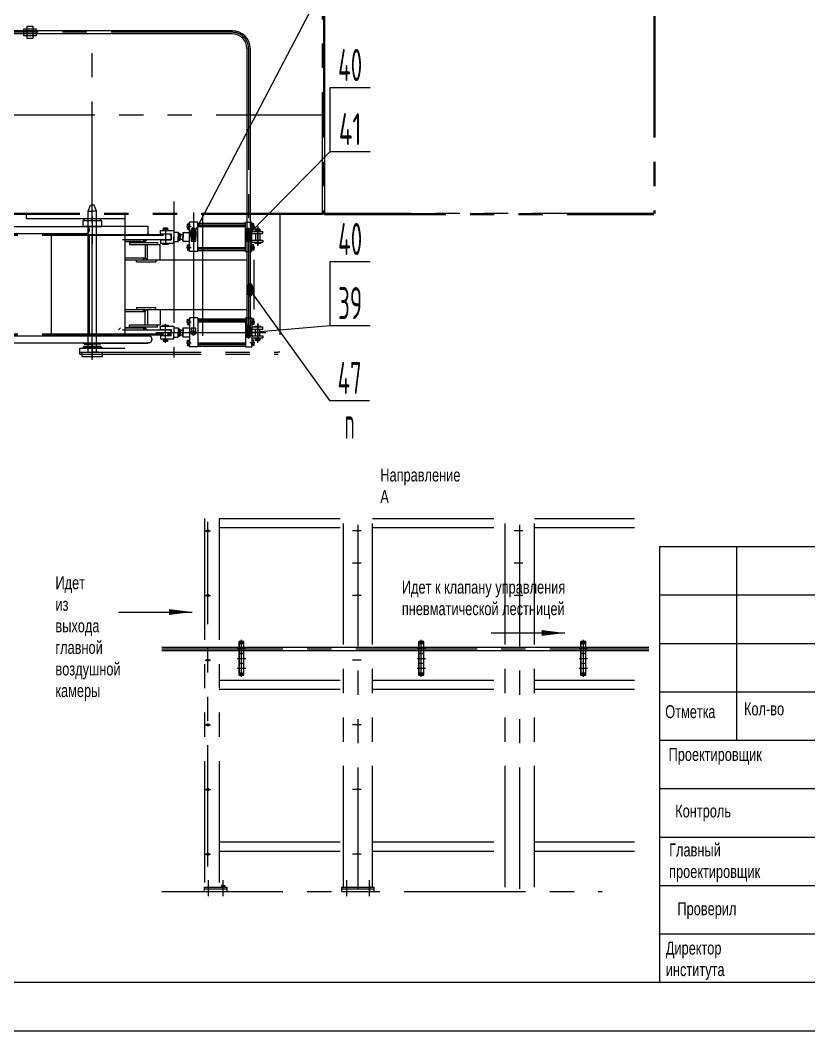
# Model space of a CAD drawing. Header units: millimetres. Extents: x 0 to 25200, y 0 to 17820.
# Drawn here: x 10156 to 15032, y 0 to 6249 of the extents above; entities that cross this region are included whole.
import ezdxf
from ezdxf.enums import TextEntityAlignment as Align

# ---------------------------------------------------------------- set-up
doc = ezdxf.new("R2010")
doc.units = ezdxf.units.MM
doc.header["$LTSCALE"] = 600
doc.linetypes.add('G', pattern=[2, 1.25, -0.25, 0.25, -0.25])
doc.linetypes.add('K', pattern=[2.5, 1.25, -0.25, 0.25, -0.25, 0.25, -0.25])
for name, color, linetype in [('01', 7, 'Continuous'), ('02', 1, 'Continuous'), ('05', 4, 'G'), ('07', 6, 'K'), ('11', 3, 'Continuous'), ('THICK', 7, 'Continuous')]:
    doc.layers.add(name, color=color, linetype=linetype)
doc.styles.get("Standard").update_dxf_attribs({"font": 'isocp', "width": 0.707, "bigfont": 'intecad.shx'})

# ---------------------------------------------------------------- blocks, each defined once
blk = doc.blocks.new('*U589')
at = {"layer": '01'}
blk.add_lwpolyline([(25, 5), (415, 5)], dxfattribs=at)
at = {"layer": '02'}
blk.add_lwpolyline([(0, 0), (420, 0)], dxfattribs=at)

msp = doc.modelspace()

# ---------------------------------------------------------------- hatches: boundary and pattern name
at = {"layer": '07', "linetype": 'K'}
h = msp.add_hatch(color=6, dxfattribs=at)
h.paths.add_polyline_path([(10538.726, 4924.751), (10544.726, 4930.751), (10544.726, 4924.751)])
h.paths.add_polyline_path([(10544.726, 4924.751), (10544.726, 4930.751), (10550.726, 4924.751)])
h = msp.add_hatch(color=6, dxfattribs=at)
h.paths.add_polyline_path([(10938.726, 4924.751), (10944.726, 4930.751), (10944.726, 4924.751)])
h.paths.add_polyline_path([(10944.726, 4924.751), (10944.726, 4930.751), (10950.726, 4924.751)])
for points in [[(11083.646, 4918.751), (11089.646, 4918.751), (11089.646, 4912.751)], [(11083.646, 4308.751), (11089.646, 4308.751), (11089.646, 4314.751)]]:
    msp.add_hatch(color=6, dxfattribs=at).paths.add_polyline_path(points)
h = msp.add_hatch(color=6, dxfattribs=at)
h.paths.add_polyline_path([(10538.726, 4302.751), (10544.726, 4296.751), (10544.726, 4302.751)])
h.paths.add_polyline_path([(10544.726, 4302.751), (10544.726, 4296.751), (10550.726, 4302.751)])
h = msp.add_hatch(color=6, dxfattribs=at)
h.paths.add_polyline_path([(10938.726, 4302.751), (10944.726, 4296.751), (10944.726, 4302.751)])
h.paths.add_polyline_path([(10944.726, 4302.751), (10944.726, 4296.751), (10950.726, 4302.751)])

# ---------------------------------------------------------------- linework, layer by layer
at = {"layer": '01'}
for p, q in [((11468.065, 6184.094), (8650.726, 6184.094)), ((11468.065, 6164.094), (8650.726, 6164.094)), ((11558.065, 4882.006), (11558.065, 4345.496)), ((11578.065, 4882.006), (11578.065, 4345.496))]:
    msp.add_line(p, q, dxfattribs=at)
at = {"layer": '01', "color": 7, "linetype": 'Continuous'}
for p, q in [((11558.065, 6074.094), (11558.065, 4936.496)), ((11578.065, 6074.094), (11578.065, 4936.496)), ((11203.646, 4819.251), (11203.646, 4999.251)), ((11253.646, 4999.251), (11203.646, 4999.251)), ((11253.646, 4819.251), (11253.646, 4999.251)), ((11549.552, 4999.251), (11587.552, 4999.251)), ((11549.552, 4819.251), (11549.552, 4999.251)), ((11587.552, 4819.251), (11587.552, 4999.251)), ((11163.646, 4936.751), (11161.646, 4934.751)), ((11163.646, 4936.751), (11163.646, 4909.251)), ((11163.646, 4936.751), (11203.646, 4936.751)), ((11184.291, 4974.251), (11212.922, 4974.251)), ((11190.646, 4990.726), (11203.646, 4990.726)), ((11190.646, 4974.251), (11190.646, 4990.726)), ((11190.646, 4984.251), (11203.646, 4984.251)), ((11190.646, 4974.251), (11190.646, 4957.776)), ((11190.646, 4964.251), (11203.646, 4964.251)), ((11190.646, 4957.776), (11203.646, 4957.776)), ((11203.646, 4990.726), (11203.646, 4974.251)), ((11203.646, 4957.776), (11203.646, 4974.251)), ((11253.646, 4994.251), (11549.552, 4994.251)), ((11253.646, 4984.251), (11549.552, 4984.251)), ((11253.646, 4979.251), (11549.552, 4979.251)), ((11253.646, 4974.251), (11549.552, 4974.251)), ((11606.907, 4974.251), (11578.276, 4974.251)), ((11600.552, 4990.726), (11587.552, 4990.726)), ((11587.552, 4990.726), (11587.552, 4974.251)), ((11600.552, 4984.251), (11587.552, 4984.251)), ((11587.552, 4957.776), (11587.552, 4974.251)), ((11600.552, 4964.251), (11587.552, 4964.251)), ((11600.552, 4957.776), (11587.552, 4957.776)), ((11587.552, 4943.043), (11655.552, 4943.043)), ((11600.552, 4974.251), (11600.552, 4990.726)), ((11600.552, 4974.251), (11600.552, 4957.776)), ((11607.545, 4945.757), (11641.56, 4945.757)), ((11607.545, 4945.757), (11607.545, 4943.043)), ((11607.545, 4943.043), (11607.545, 4945.757)), ((11613.852, 4958.236), (11611.852, 4956.236)), ((11611.852, 4956.236), (11637.252, 4956.236)), ((11611.852, 4956.236), (11611.852, 4945.757)), ((11611.852, 4945.757), (11611.852, 4956.236)), ((11613.852, 4958.236), (11635.252, 4958.236)), ((11615.957, 4950.518), (11631.438, 4950.518)), ((11624.552, 4972.502), (11624.552, 4856.98)), ((11624.552, 4854.651), (11624.552, 4964.058)), ((11635.252, 4958.236), (11637.252, 4956.236)), ((11637.252, 4956.236), (11637.252, 4945.757)), ((11637.252, 4945.757), (11637.252, 4956.236)), ((11641.56, 4943.043), (11641.56, 4945.757)), ((11641.56, 4945.757), (11641.56, 4943.043)), ((11655.552, 4929.251), (11655.552, 4943.043)), ((11146.646, 4927.251), (11146.646, 4909.251)), ((11146.646, 4924.251), (11161.646, 4924.251)), ((11146.646, 4891.251), (11146.646, 4909.251)), ((11146.646, 4894.251), (11161.646, 4894.251)), ((11161.646, 4934.751), (11161.646, 4909.251)), ((11161.646, 4883.751), (11161.646, 4909.251)), ((11163.646, 4881.751), (11161.646, 4883.751)), ((11163.646, 4881.751), (11163.646, 4909.251)), ((11163.646, 4881.751), (11203.646, 4881.751)), ((11212.524, 4936.496), (11241.324, 4936.496)), ((11212.524, 4909.251), (11212.524, 4936.496)), ((11212.524, 4909.251), (11212.524, 4882.006)), ((11212.524, 4882.006), (11241.324, 4882.006)), ((11226.98, 4928.405), (11226.98, 4885.894)), ((11226.98, 4928.405), (11226.98, 4885.894)), ((11241.324, 4936.496), (11241.324, 4909.251)), ((11241.324, 4882.006), (11241.324, 4909.251)), ((11553.665, 4909.251), (11553.665, 4936.496)), ((11553.665, 4936.496), (11582.465, 4936.496)), ((11553.665, 4909.251), (11553.665, 4882.006)), ((11553.665, 4882.006), (11582.465, 4882.006)), ((11568.065, 4928.405), (11568.065, 4885.894)), ((11582.465, 4936.496), (11582.465, 4909.251)), ((11582.465, 4882.006), (11582.465, 4909.251)), ((11587.552, 4929.251), (11655.552, 4929.251)), ((11587.552, 4889.251), (11655.552, 4889.251)), ((11587.552, 4875.459), (11655.552, 4875.459)), ((11606.018, 4875.459), (11606.018, 4870.854)), ((11611.852, 4929.251), (11611.852, 4889.251)), ((11637.252, 4929.251), (11637.252, 4889.251)), ((11643.087, 4875.459), (11643.087, 4870.854)), ((11655.552, 4889.251), (11655.552, 4875.459)), ((11184.291, 4844.251), (11212.922, 4844.251)), ((11190.646, 4860.726), (11203.646, 4860.726)), ((11190.646, 4844.251), (11190.646, 4860.726)), ((11190.646, 4854.251), (11203.646, 4854.251)), ((11190.646, 4844.251), (11190.646, 4827.776)), ((11190.646, 4834.251), (11203.646, 4834.251)), ((11190.646, 4827.776), (11203.646, 4827.776)), ((11203.646, 4860.726), (11203.646, 4844.251)), ((11203.646, 4827.776), (11203.646, 4844.251)), ((11253.646, 4819.251), (11203.646, 4819.251)), ((11253.646, 4844.251), (11549.552, 4844.251)), ((11253.646, 4839.251), (11549.552, 4839.251)), ((11253.646, 4834.251), (11549.552, 4834.251)), ((11253.646, 4824.251), (11549.552, 4824.251)), ((11549.552, 4819.251), (11587.552, 4819.251)), ((11606.907, 4844.251), (11578.276, 4844.251)), ((11600.552, 4860.726), (11587.552, 4860.726)), ((11587.552, 4860.726), (11587.552, 4844.251)), ((11600.552, 4854.251), (11587.552, 4854.251)), ((11587.552, 4827.776), (11587.552, 4844.251)), ((11600.552, 4834.251), (11587.552, 4834.251)), ((11600.552, 4827.776), (11587.552, 4827.776)), ((11600.552, 4844.251), (11600.552, 4860.726)), ((11600.552, 4844.251), (11600.552, 4827.776)), ((11606.018, 4870.854), (11643.087, 4870.854)), ((11184.291, 4383.251), (11212.922, 4383.251)), ((11190.646, 4383.251), (11190.646, 4399.726)), ((11190.646, 4399.726), (11203.646, 4399.726)), ((11190.646, 4393.251), (11203.646, 4393.251)), ((11190.646, 4383.251), (11190.646, 4366.776)), ((11203.646, 4408.251), (11203.646, 4228.251)), ((11253.646, 4408.251), (11203.646, 4408.251)), ((11203.646, 4399.726), (11203.646, 4383.251)), ((11203.646, 4366.776), (11203.646, 4383.251)), ((11253.646, 4408.251), (11253.646, 4228.251)), ((11253.646, 4403.251), (11549.552, 4403.251)), ((11253.646, 4393.251), (11549.552, 4393.251)), ((11253.646, 4388.251), (11549.552, 4388.251)), ((11253.646, 4383.251), (11549.552, 4383.251)), ((11549.552, 4408.251), (11587.552, 4408.251)), ((11549.552, 4408.251), (11549.552, 4228.251)), ((11606.907, 4383.251), (11578.276, 4383.251)), ((11587.552, 4408.251), (11587.552, 4228.251)), ((11587.552, 4399.726), (11587.552, 4383.251)), ((11600.552, 4399.726), (11587.552, 4399.726)), ((11600.552, 4393.251), (11587.552, 4393.251)), ((11587.552, 4366.776), (11587.552, 4383.251)), ((11600.552, 4383.251), (11600.552, 4399.726)), ((11600.552, 4383.251), (11600.552, 4366.776)), ((11146.646, 4336.251), (11146.646, 4318.251)), ((11146.646, 4333.251), (11161.646, 4333.251)), ((11146.646, 4300.251), (11146.646, 4318.251)), ((11163.646, 4345.751), (11161.646, 4343.751)), ((11161.646, 4343.751), (11161.646, 4318.251)), ((11161.646, 4292.751), (11161.646, 4318.251)), ((11163.646, 4345.751), (11163.646, 4318.251)), ((11163.646, 4345.751), (11203.646, 4345.751)), ((11163.646, 4290.751), (11163.646, 4318.251)), ((11190.646, 4373.251), (11203.646, 4373.251)), ((11190.646, 4366.776), (11203.646, 4366.776)), ((11212.524, 4345.496), (11212.524, 4318.251)), ((11241.324, 4345.496), (11212.524, 4345.496)), ((11226.98, 4299.097), (11226.98, 4341.608)), ((11226.98, 4299.097), (11226.98, 4341.608)), ((11241.324, 4318.251), (11241.324, 4345.496)), ((11582.465, 4345.496), (11553.665, 4345.496)), ((11553.665, 4345.496), (11553.665, 4318.251)), ((11568.065, 4299.097), (11568.065, 4341.608)), ((11582.465, 4318.251), (11582.465, 4345.496)), ((11600.552, 4373.251), (11587.552, 4373.251)), ((11600.552, 4366.776), (11587.552, 4366.776)), ((11587.552, 4352.043), (11655.552, 4352.043)), ((11587.552, 4338.251), (11655.552, 4338.251)), ((11606.018, 4356.648), (11643.087, 4356.648)), ((11606.018, 4352.043), (11606.018, 4356.648)), ((11611.852, 4298.251), (11611.852, 4338.251)), ((11624.552, 4372.85), (11624.552, 4263.443)), ((11624.552, 4255), (11624.552, 4370.522)), ((11637.252, 4298.251), (11637.252, 4338.251)), ((11643.087, 4352.043), (11643.087, 4356.648)), ((11655.552, 4338.251), (11655.552, 4352.043)), ((11146.646, 4303.251), (11161.646, 4303.251)), ((11163.646, 4290.751), (11161.646, 4292.751)), ((11163.646, 4290.751), (11203.646, 4290.751)), ((11184.291, 4253.251), (11212.922, 4253.251)), ((11190.646, 4253.251), (11190.646, 4269.726)), ((11190.646, 4269.726), (11203.646, 4269.726)), ((11190.646, 4263.251), (11203.646, 4263.251)), ((11190.646, 4253.251), (11190.646, 4236.776)), ((11203.646, 4269.726), (11203.646, 4253.251)), ((11203.646, 4236.776), (11203.646, 4253.251)), ((11253.646, 4253.251), (11549.552, 4253.251)), ((11606.907, 4253.251), (11578.276, 4253.251)), ((11587.552, 4298.251), (11655.552, 4298.251)), ((11587.552, 4284.459), (11655.552, 4284.459)), ((11600.552, 4269.726), (11587.552, 4269.726)), ((11587.552, 4269.726), (11587.552, 4253.251)), ((11600.552, 4263.251), (11587.552, 4263.251)), ((11587.552, 4236.776), (11587.552, 4253.251)), ((11600.552, 4253.251), (11600.552, 4269.726)), ((11600.552, 4253.251), (11600.552, 4236.776)), ((11607.545, 4284.459), (11607.545, 4281.745)), ((11607.545, 4281.745), (11607.545, 4284.459)), ((11607.545, 4281.745), (11641.56, 4281.745)), ((11611.852, 4281.745), (11611.852, 4271.265)), ((11611.852, 4271.265), (11611.852, 4281.745)), ((11611.852, 4271.265), (11637.252, 4271.265)), ((11613.852, 4269.265), (11611.852, 4271.265)), ((11613.852, 4269.265), (11635.252, 4269.265)), ((11615.957, 4276.983), (11631.438, 4276.983)), ((11635.252, 4269.265), (11637.252, 4271.265)), ((11637.252, 4281.745), (11637.252, 4271.265)), ((11637.252, 4271.265), (11637.252, 4281.745)), ((11641.56, 4281.745), (11641.56, 4284.459)), ((11641.56, 4284.459), (11641.56, 4281.745)), ((11655.552, 4298.251), (11655.552, 4284.459)), ((11190.646, 4243.251), (11203.646, 4243.251)), ((11190.646, 4236.776), (11203.646, 4236.776)), ((11253.646, 4228.251), (11203.646, 4228.251)), ((11253.646, 4248.251), (11549.552, 4248.251)), ((11253.646, 4243.251), (11549.552, 4243.251)), ((11253.646, 4233.251), (11549.552, 4233.251)), ((11549.552, 4228.251), (11587.552, 4228.251)), ((11600.552, 4243.251), (11587.552, 4243.251)), ((11600.552, 4236.776), (11587.552, 4236.776)), ((11509.102, 2198.127), (11509.102, 2406.746)), ((11539.102, 2406.746), (11509.102, 2406.746)), ((11509.102, 2391.746), (11509.102, 2334.746)), ((11539.102, 2391.746), (11509.102, 2391.746)), ((11517.102, 2391.746), (11517.102, 2406.746)), ((11524.102, 2188.441), (11524.102, 2417.822)), ((11531.102, 2391.746), (11531.102, 2406.746)), ((11539.102, 2198.127), (11539.102, 2406.746)), ((11539.102, 2334.746), (11539.102, 2391.746)), ((12620.863, 2198.127), (12620.863, 2406.746)), ((12650.863, 2406.746), (12620.863, 2406.746)), ((12620.863, 2391.746), (12620.863, 2334.746)), ((12650.863, 2391.746), (12620.863, 2391.746)), ((12628.863, 2391.746), (12628.863, 2406.746)), ((12635.863, 2188.441), (12635.863, 2417.822)), ((12642.863, 2391.746), (12642.863, 2406.746)), ((12650.863, 2198.127), (12650.863, 2406.746)), ((12650.863, 2334.746), (12650.863, 2391.746)), ((13653.134, 2406.746), (13623.134, 2406.746)), ((13623.134, 2198.127), (13623.134, 2406.746)), ((13653.134, 2391.746), (13623.134, 2391.746)), ((13623.134, 2391.746), (13623.134, 2334.746)), ((13631.134, 2391.746), (13631.134, 2406.746)), ((13638.134, 2188.441), (13638.134, 2417.822)), ((13645.134, 2391.746), (13645.134, 2406.746)), ((13653.134, 2198.127), (13653.134, 2406.746)), ((13653.134, 2334.746), (13653.134, 2391.746)), ((11030.816, 2371.627), (14042.885, 2371.627)), ((11030.816, 2351.627), (14042.885, 2351.627)), ((11509.102, 2334.746), (11539.102, 2334.746)), ((11539.102, 2330.127), (11509.102, 2330.127)), ((11509.102, 2330.127), (11509.102, 2273.127)), ((11539.102, 2273.127), (11539.102, 2330.127)), ((12620.863, 2334.746), (12650.863, 2334.746)), ((12650.863, 2330.127), (12620.863, 2330.127)), ((12620.863, 2330.127), (12620.863, 2273.127)), ((12650.863, 2273.127), (12650.863, 2330.127)), ((13623.134, 2334.746), (13653.134, 2334.746)), ((13623.134, 2330.127), (13623.134, 2273.127)), ((13653.134, 2330.127), (13623.134, 2330.127)), ((13653.134, 2273.127), (13653.134, 2330.127)), ((11509.102, 2273.127), (11539.102, 2273.127)), ((11509.102, 2270.127), (11509.102, 2213.127)), ((11539.102, 2270.127), (11509.102, 2270.127)), ((11539.102, 2213.127), (11539.102, 2270.127)), ((12620.863, 2273.127), (12650.863, 2273.127)), ((12620.863, 2270.127), (12620.863, 2213.127)), ((12650.863, 2270.127), (12620.863, 2270.127)), ((12650.863, 2213.127), (12650.863, 2270.127)), ((13623.134, 2273.127), (13653.134, 2273.127)), ((13653.134, 2270.127), (13623.134, 2270.127)), ((13623.134, 2270.127), (13623.134, 2213.127)), ((13653.134, 2213.127), (13653.134, 2270.127)), ((11509.102, 2213.127), (11539.102, 2213.127)), ((11509.102, 2198.127), (11539.102, 2198.127)), ((11517.102, 2198.127), (11517.102, 2213.127)), ((11531.102, 2198.127), (11531.102, 2213.127)), ((12620.863, 2213.127), (12650.863, 2213.127)), ((12620.863, 2198.127), (12650.863, 2198.127)), ((12628.863, 2198.127), (12628.863, 2213.127)), ((12642.863, 2198.127), (12642.863, 2213.127)), ((13623.134, 2213.127), (13653.134, 2213.127)), ((13623.134, 2198.127), (13653.134, 2198.127)), ((13631.134, 2198.127), (13631.134, 2213.127)), ((13645.134, 2198.127), (13645.134, 2213.127))]:
    msp.add_line(p, q, dxfattribs=at)
at = {"layer": '01'}
for points in [[(10177.711, 6196.097), (10254.144, 6196.097), (10254.144, 6152.091), (10177.711, 6152.091)], [(10199.734, 6211.629), (10234.712, 6211.629), (10234.712, 6136.559), (10199.734, 6136.559)]]:
    msp.add_lwpolyline(points, close=True, dxfattribs=at)
at = {"layer": '01', "color": 7, "linetype": 'Continuous'}
for points in [[(11212.524, 4326.565), (11212.524, 4309.937), (11226.924, 4301.623), (11241.324, 4309.937), (11241.324, 4326.565)], [(11553.665, 4326.565), (11553.665, 4309.937), (11568.065, 4301.623), (11582.465, 4309.937), (11582.465, 4326.565)]]:
    msp.add_lwpolyline(points, dxfattribs=at)
for centre, radius in [((11624.552, 4950.518), 3.791), ((11226.924, 4909.251), 14.4), ((11226.98, 4909.251), 11.015), ((11226.98, 4909.251), 11.015), ((11568.065, 4909.251), 14.4), ((11568.065, 4909.251), 11.015), ((11226.98, 4318.251), 11.015), ((11226.98, 4318.251), 11.015), ((11568.065, 4318.251), 11.015), ((11624.552, 4276.983), 3.791)]:
    msp.add_circle(centre, radius, dxfattribs=at)
at = {"layer": '01'}
for radius in [110, 90]:
    msp.add_arc((11468.065, 6074.094), radius, 0, 90, dxfattribs=at)
at = {"layer": '01', "color": 7, "linetype": 'Continuous'}
for centre, start, end in [((11226.924, 4909.251), 0, 180), ((11568.065, 4909.251), 0, 180), ((11226.924, 4318.251), 180, 0), ((11568.065, 4318.251), 180, 0)]:
    msp.add_arc(centre, 14.4, start, end, dxfattribs=at)
at = {"layer": '02'}
for p, q in [((11226.924, 4923.651), (12072.206, 6540.161)), ((12072.206, 5436.716), (12072.206, 5832.696)), ((12072.206, 5832.696), (12320.206, 5832.696)), ((11564.436, 4919.651), (12072.206, 5436.716)), ((12072.206, 5436.716), (12320.206, 5436.716)), ((12072.206, 4360.76), (12072.206, 4756.74)), ((12072.206, 4756.74), (12320.206, 4756.74)), ((11578.065, 4577.481), (12068.899, 3897.579)), ((11568.065, 4318.251), (12072.206, 4360.76)), ((12072.206, 4360.76), (12320.206, 4360.76)), ((12068.899, 3897.579), (12316.899, 3897.579)), ((10763.103, 2589.395), (11219.103, 2589.395)), ((13067.577, 2459.786), (13523.577, 2459.786))]:
    msp.add_line(p, q, dxfattribs=at)
for points in [[(11075.103, 2589.395, 36, 0, 0), (11219.103, 2589.395, 0, 0, 0)], [(13379.577, 2459.786, 36, 0, 0), (13523.577, 2459.786, 0, 0, 0)]]:
    msp.add_lwpolyline(points, format="xyseb", dxfattribs=at)
at = {"layer": '05', "color": 4, "linetype": 'G'}
for p, q in [((11468.065, 6174.094), (3622.185, 6174.094)), ((11568.065, 6074.094), (11568.065, 4936.496)), ((11568.065, 4895.628), (11568.065, 4331.873)), ((11030.816, 2361.627), (14042.885, 2361.627)), ((11498.204, 2363.246), (11550.565, 2363.246)), ((12609.966, 2363.246), (12662.327, 2363.246)), ((13612.236, 2363.246), (13664.597, 2363.246)), ((11498.204, 2301.627), (11550.565, 2301.627)), ((12609.966, 2301.627), (12662.327, 2301.627)), ((13612.236, 2301.627), (13664.597, 2301.627)), ((11498.204, 2241.627), (11550.565, 2241.627)), ((12609.966, 2241.627), (12662.327, 2241.627)), ((13612.236, 2241.627), (13664.597, 2241.627))]:
    msp.add_line(p, q, dxfattribs=at)
msp.add_arc((11468.065, 6074.094), 100, 0, 90, dxfattribs=at)
at = {"layer": '07', "color": 6, "linetype": 'K'}
for p, q in [((12025.65, 5054.186), (12025.65, 6273.186)), ((12031.65, 6273.186), (12031.65, 5054.186)), ((12031.65, 6273.186), (12031.65, 5054.186)), ((12037.65, 6273.186), (12037.65, 5054.186)), ((14073.65, 6273.186), (14073.65, 5054.186)), ((14079.65, 6273.186), (14079.65, 5054.186)), ((10600.15, 4996.055), (10600.15, 6097.809)), ((8367.65, 5663.686), (12025.65, 5663.686)), ((12037.65, 5663.186), (12037.65, 5054.186)), ((11106.424, 5127.029), (11106.424, 4163.588)), ((10576.326, 5067.264), (10590.157, 5105.264)), ((10576.326, 5067.264), (10601.726, 5067.264)), ((10576.326, 4974.751), (10576.326, 5067.264)), ((10590.157, 5105.264), (10601.726, 5105.264)), ((10601.726, 4170.173), (10601.726, 5117.303)), ((10613.296, 5105.264), (10601.726, 5105.264)), ((10627.126, 5067.264), (10601.726, 5067.264)), ((10627.126, 5067.264), (10613.296, 5105.264)), ((10627.126, 4974.751), (10627.126, 5067.264)), ((12025.65, 5054.186), (8367.65, 5054.186)), ((12025.65, 5048.186), (8367.65, 5048.186)), ((10195.072, 5023.186), (10195.072, 5048.186)), ((10195.072, 5023.186), (10803.65, 5023.186)), ((10544.726, 5010.186), (10557.726, 5023.186)), ((10544.726, 5010.186), (10658.726, 5010.186)), ((10544.726, 4972.186), (10544.726, 5010.186)), ((10557.726, 5023.186), (10645.726, 5023.186)), ((10601.726, 5036.658), (10601.726, 4960.702)), ((10601.726, 5027.473), (10601.726, 4863.391)), ((10658.726, 5010.186), (10645.726, 5023.186)), ((10658.726, 5010.186), (10658.726, 4972.186)), ((10803.65, 5054.186), (10803.65, 4196.213)), ((11226.924, 5059.264), (11226.924, 4207.264)), ((11282.653, 5048.186), (11282.653, 4196.213)), ((11761.655, 5054.186), (11761.655, 4196.736)), ((12031.65, 5054.186), (12025.65, 5054.186)), ((12025.65, 5048.186), (12025.65, 5054.186)), ((12037.65, 5048.186), (12031.65, 5054.186)), ((12037.65, 5054.186), (14073.65, 5054.186)), ((14073.65, 5054.186), (12037.65, 5054.186)), ((12037.65, 5054.186), (12037.65, 5048.186)), ((12037.65, 5048.186), (14073.65, 5048.186)), ((7092.103, 4973.051), (10544.726, 4973.051)), ((10544.726, 4974.751), (10944.726, 4974.751)), ((10544.726, 4974.751), (10544.726, 4973.051)), ((10544.726, 4973.051), (10563.62, 4973.051)), ((10658.726, 4972.186), (10544.726, 4972.186)), ((10576.326, 4244.751), (10576.326, 4974.751)), ((10627.126, 4244.751), (10627.126, 4974.751)), ((10944.726, 4974.751), (10944.726, 4930.751)), ((11023.193, 4949.039), (11105.523, 4949.039)), ((11023.193, 4928.251), (11023.193, 4949.039)), ((11037.638, 4949.039), (11037.638, 4951.753)), ((11037.638, 4951.753), (11037.638, 4949.039)), ((11037.638, 4951.753), (11071.653, 4951.753)), ((11043.946, 4964.233), (11041.946, 4962.233)), ((11041.946, 4951.753), (11041.946, 4962.233)), ((11041.946, 4962.233), (11041.946, 4951.753)), ((11041.946, 4962.233), (11067.346, 4962.233)), ((11043.946, 4964.233), (11065.346, 4964.233)), ((11046.05, 4956.515), (11061.531, 4956.515)), ((11054.646, 4942.478), (11054.646, 4865.737)), ((11065.346, 4964.233), (11067.346, 4962.233)), ((11067.346, 4951.753), (11067.346, 4962.233)), ((11067.346, 4962.233), (11067.346, 4951.753)), ((11071.653, 4951.753), (11071.653, 4949.039)), ((11071.653, 4949.039), (11071.653, 4951.753)), ((11105.523, 4949.039), (11105.523, 4909.251)), ((11105.523, 4937.942), (11133.396, 4937.942)), ((11133.396, 4937.942), (11133.396, 4909.251)), ((7092.103, 4930.751), (10455.481, 4930.751)), ((7292.19, 4924.751), (11089.646, 4924.751)), ((7292.19, 4918.751), (11089.646, 4918.751)), ((10349.872, 4308.751), (10349.872, 4918.751)), ((10416.812, 4930.751), (10416.812, 4924.751)), ((10455.481, 4930.751), (10544.726, 4930.751)), ((10538.226, 4930.751), (10538.226, 4924.751)), ((10538.226, 4924.751), (10665.226, 4924.751)), ((10544.726, 4930.751), (10538.726, 4924.751)), ((10544.726, 4930.751), (10563.62, 4930.751)), ((10544.726, 4930.751), (10550.726, 4924.751)), ((10544.726, 4930.751), (10544.726, 4924.751)), ((10584.77, 4308.751), (10584.77, 4918.751)), ((10788.969, 4893.751), (10914.969, 4893.751)), ((10902.969, 4880.751), (10800.969, 4880.751)), ((10805.201, 4308.751), (10805.201, 4918.751)), ((10805.201, 4893.751), (11089.646, 4893.751)), ((10805.201, 4880.751), (10927.969, 4880.751)), ((10902.969, 4873.751), (10902.969, 4880.751)), ((10914.969, 4893.751), (10927.969, 4880.751)), ((10940.969, 4893.751), (10927.969, 4880.751)), ((10927.969, 4880.751), (10927.969, 4873.751)), ((10944.726, 4930.751), (10938.726, 4924.751)), ((10944.726, 4930.751), (10950.726, 4924.751)), ((10944.726, 4930.751), (10944.726, 4924.751)), ((11023.193, 4928.251), (11089.646, 4928.251)), ((11023.193, 4890.251), (11089.646, 4890.251)), ((11023.193, 4890.251), (11023.193, 4869.462)), ((11041.946, 4928.251), (11041.946, 4924.751)), ((11041.946, 4893.751), (11041.946, 4890.251)), ((11067.346, 4928.251), (11067.346, 4924.751)), ((11067.346, 4893.751), (11067.346, 4890.251)), ((11083.646, 4918.751), (11089.646, 4912.751)), ((11089.646, 4928.251), (11089.646, 4890.251)), ((11089.646, 4893.251), (11089.646, 4909.251)), ((11105.523, 4869.462), (11105.523, 4909.251)), ((11105.523, 4880.56), (11133.396, 4880.56)), ((11133.396, 4932.117), (11141.107, 4932.117)), ((11141.107, 4920.684), (11133.396, 4920.684)), ((11133.396, 4880.56), (11133.396, 4909.251)), ((11141.107, 4897.818), (11133.396, 4897.818)), ((11133.396, 4886.385), (11141.107, 4886.385)), ((11141.107, 4932.117), (11141.107, 4909.251)), ((11141.107, 4927.251), (11146.646, 4927.251)), ((11141.107, 4925.251), (11146.646, 4925.251)), ((11141.107, 4886.385), (11141.107, 4909.251)), ((11141.107, 4893.251), (11146.646, 4893.251)), ((11141.107, 4891.251), (11146.646, 4891.251)), ((10831.128, 4873.751), (10831.128, 4861.751)), ((10831.128, 4873.751), (11005.454, 4873.751)), ((10831.128, 4861.751), (11021.523, 4861.751)), ((10927.969, 4861.751), (10927.969, 4779.751)), ((10943.387, 4766.751), (10943.387, 4861.751)), ((11005.454, 4873.751), (11005.454, 4861.751)), ((11021.523, 4766.751), (11021.523, 4861.751)), ((11023.193, 4869.462), (11105.523, 4869.462)), ((11036.111, 4869.462), (11036.111, 4864.858)), ((11036.111, 4864.858), (11073.18, 4864.858)), ((11073.18, 4869.462), (11073.18, 4864.858)), ((10800.969, 4766.751), (10902.969, 4766.751)), ((10805.201, 4779.751), (10927.969, 4779.751)), ((10805.201, 4766.751), (11602.961, 4766.751)), ((10875.833, 4754.751), (10875.833, 4766.751)), ((10875.833, 4754.751), (10994.228, 4754.751)), ((10914.969, 4766.751), (10927.969, 4779.751)), ((10940.969, 4766.751), (10927.969, 4779.751)), ((10994.228, 4766.751), (10994.228, 4754.751)), ((11602.961, 4460.751), (11602.961, 4766.751)), ((10800.969, 4460.751), (10902.969, 4460.751)), ((10805.201, 4460.751), (11602.961, 4460.751)), ((10805.201, 4447.751), (10927.969, 4447.751)), ((10875.833, 4472.751), (10994.228, 4472.751)), ((10875.833, 4472.751), (10875.833, 4460.751)), ((10914.969, 4460.751), (10927.969, 4447.751)), ((10940.969, 4460.751), (10927.969, 4447.751)), ((10927.969, 4365.751), (10927.969, 4447.751)), ((10943.387, 4460.751), (10943.387, 4365.751)), ((10994.228, 4460.751), (10994.228, 4472.751)), ((11021.523, 4460.751), (11021.523, 4365.751)), ((10601.726, 4200.028), (10601.726, 4364.111)), ((10775.969, 4346.751), (10762.969, 4333.751)), ((10788.969, 4333.751), (10914.969, 4333.751)), ((10902.969, 4346.751), (10800.969, 4346.751)), ((10805.201, 4346.751), (10927.969, 4346.751)), ((10805.201, 4333.751), (11067.346, 4333.751)), ((10831.128, 4353.751), (10831.128, 4365.751)), ((10831.128, 4365.751), (11021.523, 4365.751)), ((10831.128, 4353.751), (11005.454, 4353.751)), ((10902.969, 4353.751), (10902.969, 4346.751)), ((10914.969, 4333.751), (10927.969, 4346.751)), ((10927.969, 4346.751), (10927.969, 4353.751)), ((10940.969, 4333.751), (10927.969, 4346.751)), ((10995.079, 4318.251), (11674.134, 4318.251)), ((11005.454, 4353.751), (11005.454, 4365.751)), ((11023.193, 4358.039), (11105.523, 4358.039)), ((11023.193, 4337.251), (11023.193, 4358.039)), ((11023.193, 4337.251), (11089.646, 4337.251)), ((11036.111, 4362.644), (11073.18, 4362.644)), ((11036.111, 4358.039), (11036.111, 4362.644)), ((11041.946, 4333.751), (11041.946, 4337.251)), ((11054.646, 4318.251), (11054.646, 4370.522)), ((11054.646, 4285.023), (11054.646, 4361.765)), ((11067.346, 4333.751), (11067.346, 4337.251)), ((11067.346, 4333.751), (11089.646, 4333.751)), ((11073.18, 4358.039), (11073.18, 4362.644)), ((11083.646, 4308.751), (11089.646, 4314.751)), ((11089.646, 4334.251), (11089.646, 4337.251)), ((11089.646, 4334.251), (11089.646, 4318.251)), ((11089.646, 4302.751), (11089.646, 4333.751)), ((11089.646, 4302.251), (11089.646, 4318.251)), ((11105.523, 4358.039), (11105.523, 4318.251)), ((11105.523, 4346.942), (11133.396, 4346.942)), ((11105.523, 4278.462), (11105.523, 4318.251)), ((11133.396, 4346.942), (11133.396, 4318.251)), ((11133.396, 4341.117), (11141.107, 4341.117)), ((11141.107, 4329.684), (11133.396, 4329.684)), ((11133.396, 4289.56), (11133.396, 4318.251)), ((11141.107, 4341.117), (11141.107, 4318.251)), ((11141.107, 4336.251), (11146.646, 4336.251)), ((11141.107, 4334.251), (11146.646, 4334.251)), ((11141.107, 4295.385), (11141.107, 4318.251)), ((7092.103, 4296.751), (10455.481, 4296.751)), ((7092.103, 4254.451), (10544.726, 4254.451)), ((7292.19, 4308.751), (11067.346, 4308.751)), ((7292.19, 4302.751), (11067.346, 4302.751)), ((10416.812, 4296.751), (10416.812, 4302.751)), ((10455.481, 4296.751), (10544.726, 4296.751)), ((10538.226, 4302.751), (10665.226, 4302.751)), ((10538.226, 4296.751), (10538.226, 4302.751)), ((10544.726, 4296.751), (10538.726, 4302.751)), ((10544.726, 4296.751), (10544.726, 4302.751)), ((10544.726, 4296.751), (10550.726, 4302.751)), ((10544.726, 4296.751), (10944.726, 4296.751)), ((10544.726, 4254.451), (10944.726, 4254.451)), ((10544.726, 4252.751), (10544.726, 4254.451)), ((10544.726, 4252.751), (10944.726, 4252.751)), ((10550.726, 4252.751), (10601.726, 4252.751)), ((10550.726, 4252.751), (10550.726, 4244.751)), ((10550.726, 4250.751), (10601.726, 4250.751)), ((10601.726, 4196.505), (10601.726, 4256.686)), ((10601.726, 4256.686), (10601.726, 4161.479)), ((10652.726, 4252.751), (10601.726, 4252.751)), ((10652.726, 4250.751), (10601.726, 4250.751)), ((10652.726, 4252.751), (10652.726, 4244.751)), ((10944.726, 4296.751), (10938.726, 4302.751)), ((10944.726, 4296.751), (10944.726, 4302.751)), ((10944.726, 4296.751), (10950.726, 4302.751)), ((10944.726, 4296.751), (10950.102, 4296.751)), ((10950.102, 4254.451), (10944.726, 4254.451)), ((10944.726, 4252.751), (10944.726, 4254.451)), ((11023.193, 4299.251), (11089.646, 4299.251)), ((11023.193, 4299.251), (11023.193, 4278.462)), ((11023.193, 4278.462), (11105.523, 4278.462)), ((11037.638, 4275.748), (11037.638, 4278.462)), ((11037.638, 4278.462), (11037.638, 4275.748)), ((11037.638, 4275.748), (11071.653, 4275.748)), ((11041.946, 4299.251), (11041.946, 4302.751)), ((11041.946, 4265.269), (11041.946, 4275.748)), ((11041.946, 4275.748), (11041.946, 4265.269)), ((11043.946, 4263.269), (11041.946, 4265.269)), ((11041.946, 4265.269), (11067.346, 4265.269)), ((11043.946, 4263.269), (11065.346, 4263.269)), ((11046.05, 4270.987), (11061.531, 4270.987)), ((11054.646, 4255), (11054.646, 4308.751)), ((11065.346, 4263.269), (11067.346, 4265.269)), ((11067.346, 4308.751), (11089.646, 4308.751)), ((11067.346, 4302.751), (11089.646, 4302.751)), ((11067.346, 4299.251), (11067.346, 4302.751)), ((11067.346, 4265.269), (11067.346, 4275.748)), ((11067.346, 4275.748), (11067.346, 4265.269)), ((11071.653, 4278.462), (11071.653, 4275.748)), ((11071.653, 4275.748), (11071.653, 4278.462)), ((11089.646, 4302.251), (11089.646, 4299.251)), ((11105.523, 4289.56), (11133.396, 4289.56)), ((11141.107, 4306.818), (11133.396, 4306.818)), ((11133.396, 4295.385), (11141.107, 4295.385)), ((11141.107, 4302.251), (11146.646, 4302.251)), ((11141.107, 4300.251), (11146.646, 4300.251)), ((10525.526, 4221.213), (10803.65, 4221.213)), ((10525.526, 4184.213), (10525.526, 4221.213)), ((10525.526, 4196.213), (11751.426, 4196.213)), ((10538.226, 4195.264), (10665.226, 4195.264)), ((10538.226, 4170.264), (10538.226, 4195.264)), ((10544.726, 4227.213), (10550.726, 4233.213)), ((10544.726, 4227.213), (10544.726, 4221.213)), ((10544.726, 4227.213), (10658.726, 4227.213)), ((10544.726, 4221.213), (10658.726, 4221.213)), ((10550.726, 4247.751), (10601.726, 4247.751)), ((10550.726, 4244.751), (10601.726, 4244.751)), ((10550.726, 4233.213), (10652.726, 4233.213)), ((10563.726, 4195.264), (10601.726, 4195.264)), ((10576.326, 4195.264), (10576.326, 4244.751)), ((10652.726, 4247.751), (10601.726, 4247.751)), ((10652.726, 4244.751), (10601.726, 4244.751)), ((10601.726, 4148.289), (10601.726, 4212.553)), ((10639.726, 4195.264), (10601.726, 4195.264)), ((10627.126, 4195.264), (10627.126, 4244.751)), ((10658.726, 4227.213), (10652.726, 4233.213)), ((10658.726, 4227.213), (10658.726, 4221.213)), ((10665.226, 4170.264), (10665.226, 4195.264)), ((11755.655, 4196.736), (11751.426, 4196.736)), ((11751.426, 4196.213), (11751.426, 4196.736)), ((11761.655, 4196.736), (11755.655, 4196.736)), ((10525.526, 4184.213), (11751.426, 4184.213)), ((10538.226, 4170.264), (10665.226, 4170.264)), ((11295.374, 3167.627), (11295.374, 861.627)), ((11316.374, 1015.309), (11316.374, 3147.506)), ((11385.374, 3167.627), (11385.374, 887.627)), ((11385.374, 3167.627), (12155.374, 3167.627)), ((12155.374, 887.627), (12155.374, 3167.627)), ((12245.374, 877.627), (12245.374, 3167.627)), ((12335.374, 887.627), (12335.374, 3167.627)), ((12335.374, 3167.627), (13155.374, 3167.627)), ((13155.374, 887.627), (13155.374, 3167.627)), ((13245.374, 877.627), (13245.374, 3167.627)), ((13335.374, 3167.627), (13955.374, 3167.627)), ((13335.374, 887.627), (13335.374, 3167.627)), ((11298.978, 3091.627), (11332.984, 3091.627)), ((11385.374, 3111.627), (12155.374, 3111.627)), ((12263.939, 3091.627), (12209.825, 3091.627)), ((12335.374, 3111.627), (13155.374, 3111.627)), ((13263.939, 3091.627), (13209.825, 3091.627)), ((13335.374, 3111.627), (13955.374, 3111.627)), ((12263.939, 2891.627), (12209.825, 2891.627)), ((13263.939, 2891.627), (13209.825, 2891.627)), ((11298.978, 2691.627), (11332.984, 2691.627)), ((12263.939, 2691.627), (12209.825, 2691.627)), ((13263.939, 2691.627), (13209.825, 2691.627)), ((11298.978, 2291.627), (11332.984, 2291.627)), ((12263.939, 2291.627), (12209.825, 2291.627)), ((11385.374, 2167.627), (12155.374, 2167.627)), ((12335.374, 2167.627), (13155.374, 2167.627)), ((13335.374, 2167.627), (13955.374, 2167.627)), ((11385.374, 2111.627), (12155.374, 2111.627)), ((12335.374, 2111.627), (13155.374, 2111.627)), ((13335.374, 2111.627), (13955.374, 2111.627)), ((11298.978, 1891.627), (11332.984, 1891.627)), ((12263.939, 1891.627), (12209.825, 1891.627)), ((11298.978, 1491.627), (11332.984, 1491.627)), ((12263.939, 1491.627), (12209.825, 1491.627)), ((11385.374, 1167.627), (12155.374, 1167.627)), ((12335.374, 1167.627), (13155.374, 1167.627)), ((13335.374, 1167.627), (13955.374, 1167.627)), ((11298.978, 1091.627), (11332.984, 1091.627)), ((11385.374, 1111.627), (12155.374, 1111.627)), ((12263.939, 1091.627), (12209.825, 1091.627)), ((12335.374, 1111.627), (13155.374, 1111.627)), ((13335.374, 1111.627), (13955.374, 1111.627)), ((11295.374, 887.627), (11435.374, 887.627)), ((11295.374, 861.627), (11295.374, 887.627)), ((11295.374, 877.627), (11435.374, 877.627)), ((11320.374, 831.563), (11320.374, 932.037)), ((11400.359, 898.227), (11400.359, 890.727)), ((11410.374, 898.227), (11400.359, 898.227)), ((11400.359, 890.727), (11410.374, 890.727)), ((11410.374, 890.727), (11401.174, 890.727)), ((11401.174, 890.727), (11401.174, 887.627)), ((11401.174, 887.627), (11410.374, 887.627)), ((11404.374, 890.727), (11404.374, 898.227)), ((11404.374, 890.727), (11404.374, 887.627)), ((11410.374, 890.727), (11408.584, 887.627)), ((11410.374, 831.563), (11410.374, 932.037)), ((11410.374, 898.227), (11420.389, 898.227)), ((11410.374, 892.824), (11410.374, 885.531)), ((11410.374, 890.727), (11419.574, 890.727)), ((11410.374, 887.627), (11412.164, 890.727)), ((11420.389, 890.727), (11410.374, 890.727)), ((11419.574, 887.627), (11410.374, 887.627)), ((11416.374, 890.727), (11416.374, 898.227)), ((11416.374, 890.727), (11416.374, 887.627)), ((11419.574, 890.727), (11419.574, 887.627)), ((11420.389, 898.227), (11420.389, 890.727)), ((11435.374, 861.627), (11435.374, 887.627)), ((12145.374, 887.627), (12345.374, 887.627)), ((12145.374, 861.627), (12145.374, 887.627)), ((12145.374, 877.627), (12345.374, 877.627)), ((12175.374, 831.563), (12175.374, 932.037)), ((12315.374, 831.563), (12315.374, 932.037)), ((12315.374, 898.192), (12315.374, 859.078)), ((12345.374, 861.627), (12345.374, 887.627)), ((11030.816, 861.627), (13753.912, 861.627)), ((11295.374, 861.627), (11435.374, 861.627)), ((12145.374, 861.627), (12345.374, 861.627))]:
    msp.add_line(p, q, dxfattribs=at)
for centre, radius in [((11054.646, 4956.515), 3.791), ((11054.646, 4270.987), 3.791), ((11316.374, 3091.627), 7), ((11316.374, 3091.627), 6), ((11316.374, 2691.627), 7), ((11316.374, 2691.627), 6), ((11316.374, 2291.627), 7), ((11316.374, 2291.627), 6), ((11316.374, 1891.627), 7), ((11316.374, 1891.627), 6), ((11316.374, 1491.627), 7), ((11316.374, 1491.627), 6), ((11316.374, 1091.627), 7), ((11316.374, 1091.627), 6)]:
    msp.add_circle(centre, radius, dxfattribs=at)
for centre in [(10563.62, 4951.901), (10950.102, 4275.601)]:
    msp.add_arc(centre, 21.15, 270, 90, dxfattribs=at)
at = {"layer": 'THICK'}
for p, q in [((14108.491, 2994.384), (14108.491, 300)), ((14108.491, 2994.384), (24886.027, 2994.384)), ((14587.338, 2993.084), (14587.338, 2994.384)), ((14587.493, 1796.88), (14587.493, 2994.384)), ((14108.491, 2096.256), (17701.003, 2096.256)), ((14108.491, 1796.88), (17701.003, 1796.88)), ((14108.491, 300), (24886.027, 300))]:
    msp.add_line(p, q, dxfattribs=at)
at = {"layer": 'THICK', "color": 3}
for p, q in [((14108.491, 2695.008), (17701.003, 2695.008)), ((14108.491, 2395.632), (17701.003, 2395.632)), ((14108.491, 1497.504), (17701.003, 1497.504)), ((14108.491, 1198.128), (17701.003, 1198.128)), ((14108.491, 898.752), (17701.003, 898.752)), ((14108.491, 599.376), (17701.003, 599.376))]:
    msp.add_line(p, q, dxfattribs=at)
for p in [(14108.491, 599.376), (14108.491, 300)]:
    msp.add_point(p, dxfattribs=at)

# ---------------------------------------------------------------- block references
at = {"layer": '01', "xscale": 60, "yscale": 60, "zscale": 60}
msp.add_blockref('*U589', (0, 0), dxfattribs=at)

# ---------------------------------------------------------------- texts
at = {"layer": '01', "char_height": 80, "attachment_point": 1}
for s, insert, width in [('{\\fArial|b0|i0|c204|p34;\\C3;Направление А}', (12382.732, 3476.69), 6.99769), ('{\\fArial|b0|i0|c204|p34;\\C3;Идет из выхода главной\\Pвоздушной камеры}', (10373.982, 2810.542), 6.99769), ('{\\fArial|b0|i0|c204|p34;Отметка}', (14144.458, 2013.358), 3.43029)]:
    msp.add_mtext(s, dxfattribs=dict(at, insert=insert, width=width))
for s, insert in [('{\\fArial|b0|i0|c204|p34;\\C3;Идет к клапану управления\\Pпневматической лестницей}', (12515.848, 2783.461)), ('{\\fArial|b0|i0|c204|p34;Кол-во}', (14631.56, 2030.495)), ('{\\fArial|b0|i0|c204|p34;Проектировщик}', (14165.147, 1748.688)), ('{\\fArial|b0|i0|c204|p34;Контроль}', (14206.31, 1399.102)), ('{\\fArial|b0|i0|c204|p34;Главный\\Pпроектировщик}', (14168.619, 1158.16)), ('{\\fArial|b0|i0|c204|p34;Проверил}', (14220.073, 794.865)), ('{\\fArial|b0|i0|c204|p34;Директор\\Pинститута}', (14148.037, 551.526))]:
    msp.add_mtext(s, dxfattribs=dict(at, insert=insert))
at = {"layer": '02', "width": 0.605172}
for p, p2 in [((11202.924, 4883.651), (11250.924, 4883.651)), ((11540.436, 4879.651), (11588.436, 4879.651)), ((11554.065, 4537.481), (11602.065, 4537.481)), ((11544.065, 4278.251), (11592.065, 4278.251))]:
    msp.add_text('●', height=80, dxfattribs=at).set_placement(p, p2, align=Align.FIT)
at = {"layer": '11'}
for s, height, width, p, p2 in [('40', 197.9899, 0.556382, (12121.806, 5872.696), (12270.606, 5872.696)), ('41', 197.9899, 0.614783, (12126.217, 5476.716), (12266.196, 5476.716)), ('40', 197.9899, 0.556382, (12121.806, 4796.74), (12270.606, 4796.74)), ('39', 197.9899, 0.568672, (12121.806, 4400.76), (12270.606, 4400.76)), ('47', 197.9899, 0.556706, (12118.499, 3937.579), (12267.299, 3937.579)), ('n', 197.99, 0.526103, (12162.367, 3659.589), (12223.432, 3659.589))]:
    msp.add_text(s, height=height, dxfattribs=dict(at, width=width)).set_placement(p, p2, align=Align.FIT)

doc.saveas('drawing.dxf')
